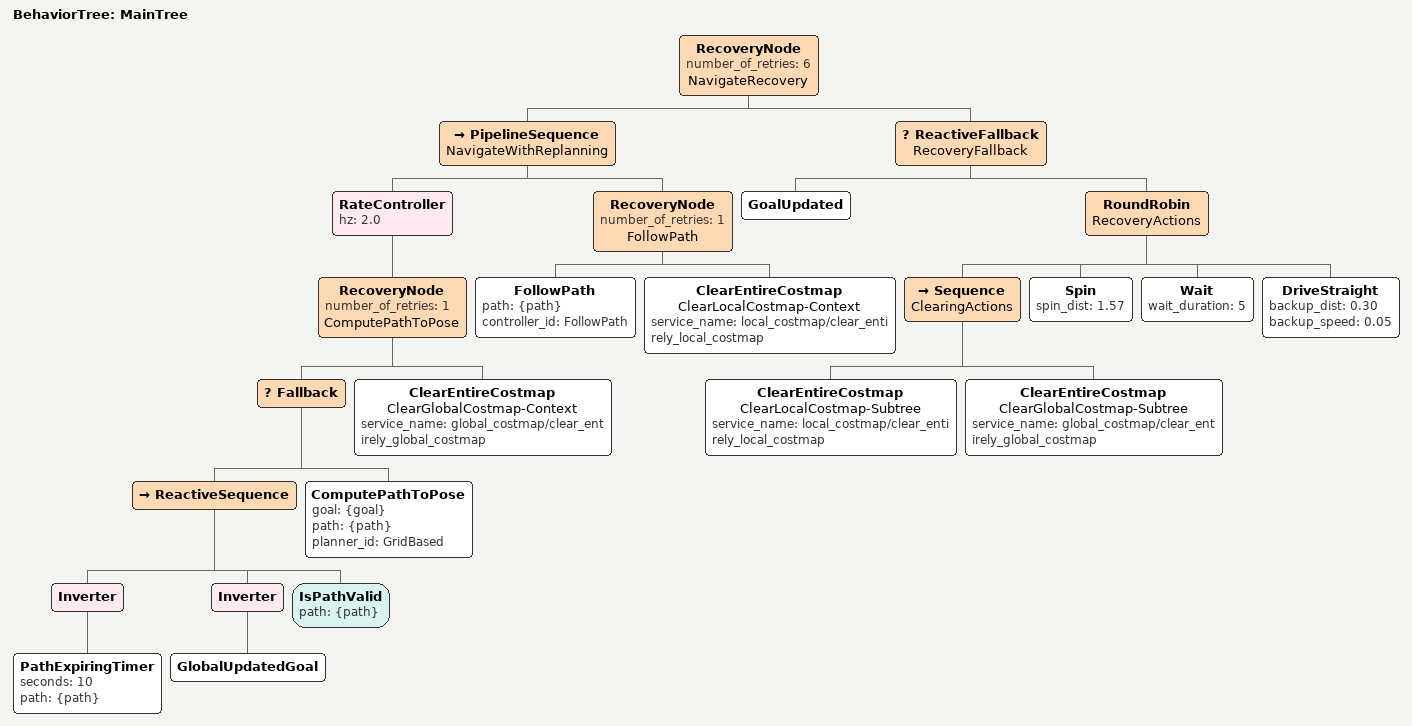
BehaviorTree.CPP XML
<root main_tree_to_execute="MainTree">
  <BehaviorTree ID="MainTree">
    <RecoveryNode number_of_retries="6" name="NavigateRecovery">
      <PipelineSequence name="NavigateWithReplanning">
        <RateController hz="2.0">
          <RecoveryNode number_of_retries="1" name="ComputePathToPose">
            <Fallback>
              <ReactiveSequence>
                <Inverter>
                  <PathExpiringTimer seconds="10" path="{path}"/>
                </Inverter>
                <Inverter>
                  <GlobalUpdatedGoal/>
                </Inverter>
                <IsPathValid path="{path}"/>
              </ReactiveSequence>
              <ComputePathToPose goal="{goal}" path="{path}" planner_id="GridBased"/>
            </Fallback>
            <ClearEntireCostmap name="ClearGlobalCostmap-Context" service_name="global_costmap/clear_entirely_global_costmap"/>
          </RecoveryNode>
        </RateController>
        <RecoveryNode number_of_retries="1" name="FollowPath">
          <FollowPath path="{path}" controller_id="FollowPath"/>
          <ClearEntireCostmap name="ClearLocalCostmap-Context" service_name="local_costmap/clear_entirely_local_costmap"/>
        </RecoveryNode>
      </PipelineSequence>
      <ReactiveFallback name="RecoveryFallback">
        <GoalUpdated/>
        <RoundRobin name="RecoveryActions">
          <Sequence name="ClearingActions">
            <ClearEntireCostmap name="ClearLocalCostmap-Subtree" service_name="local_costmap/clear_entirely_local_costmap"/>
            <ClearEntireCostmap name="ClearGlobalCostmap-Subtree" service_name="global_costmap/clear_entirely_global_costmap"/>
          </Sequence>
          <Spin spin_dist="1.57"/>
          <Wait wait_duration="5"/>
          <DriveStraight backup_dist="0.30" backup_speed="0.05"/>
        </RoundRobin>
      </ReactiveFallback>
    </RecoveryNode>
  </BehaviorTree>
</root>
